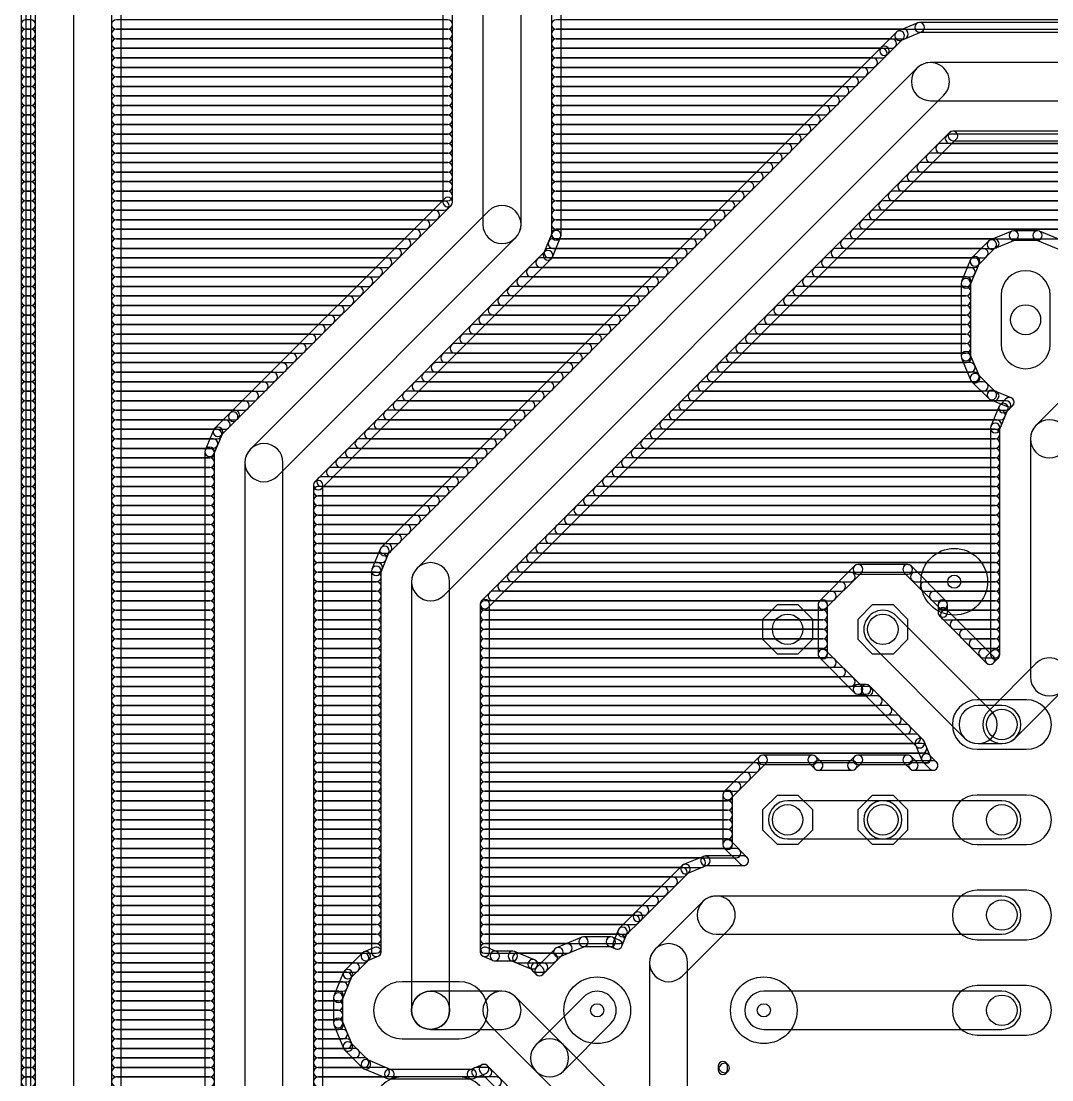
# Model space of a CAD drawing. Extents: x 43.1 to 124.6, y -1.4 to 78.4.
# Drawn here: x 43.05 to 70.55, y 33.07 to 61.3 of the extents above; entities that cross this region are included whole.
import ezdxf

# ---------------------------------------------------------------- set-up
doc = ezdxf.new("R2010")
doc.units = 0
for name, color, linetype in [('16', 175, 'CONTINUOUS'), ('17', 82, 'CONTINUOUS'), ('18', 82, 'CONTINUOUS'), ('20', 30, 'CONTINUOUS'), ('44', 253, 'CONTINUOUS')]:
    doc.layers.add(name, color=color, linetype=linetype)

# ---------------------------------------------------------------- blocks, each defined once
blk = doc.blocks.new('LONGP100')
blk.add_lwpolyline([(-0.5, -0.5), (0.5, -0.5, 1), (0.5, 0.5), (-0.5, 0.5, 1)], format="xyb", close=True)
blk = doc.blocks.new('OCTAGONP')
blk.add_lwpolyline([(-0.5, -0.2071), (-0.5, 0.2071), (-0.2071, 0.5), (0.2071, 0.5), (0.5, 0.2071), (0.5, -0.2071), (0.2071, -0.5), (-0.2071, -0.5)], close=True)
blk = doc.blocks.new('ROUNDV')
blk.add_circle((0, 0), 0.5)

msp = doc.modelspace()

# ---------------------------------------------------------------- linework, layer by layer
at = {"layer": '16'}
for points in [[(43.307, -0.635), (43.307, 78.105, 1), (43.053, 78.105), (43.053, -0.635, 1)], [(43.18, 78.105), (43.18, -0.2274, 1), (43.434, -0.2274), (43.434, 78.105, 1)], [(45.72, 1.143), (45.72, 77.267, 1), (45.466, 77.267), (45.466, 1.143, 1)], [(55.372, 68.58), (55.372, 55.88, 1), (56.388, 55.88), (56.388, 68.58, 1)], [(54.3052, 66.8663), (54.3052, 56.4797, 1), (54.5592, 56.4797), (54.5592, 66.8663, 1)], [(57.4548, 55.592), (57.4548, 66.8663, 1), (57.2008, 66.8663), (57.2008, 55.592, 1)], [(43.18, 61.087), (43.307, 61.087, 1), (43.307, 61.341), (43.18, 61.341, 1)], [(45.593, 61.087), (54.4322, 61.087, 1), (54.4322, 61.341), (45.593, 61.341, 1)], [(57.3278, 61.087), (102.5462, 61.087, 1), (102.5462, 61.341), (57.3278, 61.341, 1)], [(66.9734, 61.2551), (66.4413, 61.0347, 1), (66.5385, 60.8001), (67.0706, 61.0205, 1)], [(102.523, 61.2648), (67.022, 61.2648, 1), (67.022, 61.0108), (102.523, 61.0108, 1)], [(43.18, 60.833), (43.307, 60.833, 1), (43.307, 61.087), (43.18, 61.087, 1)], [(45.593, 60.833), (54.4322, 60.833, 1), (54.4322, 61.087), (45.593, 61.087, 1)], [(57.3278, 60.833), (66.5928, 60.833, 1), (66.5928, 61.087), (57.3278, 61.087, 1)], [(66.4001, 61.0072), (65.9928, 60.5999, 1), (66.1724, 60.4203), (66.5797, 60.8276, 1)], [(43.18, 60.579), (43.307, 60.579, 1), (43.307, 60.833), (43.18, 60.833, 1)], [(45.593, 60.579), (54.4322, 60.579, 1), (54.4322, 60.833), (45.593, 60.833, 1)], [(57.3278, 60.579), (66.2785, 60.579, 1), (66.2785, 60.833), (57.3278, 60.833, 1)], [(43.18, 60.325), (43.307, 60.325, 1), (43.307, 60.579), (43.18, 60.579, 1)], [(45.593, 60.325), (54.4322, 60.325, 1), (54.4322, 60.579), (45.593, 60.579, 1)], [(65.9928, 60.5999), (52.6578, 47.2649, 1), (52.8374, 47.0853), (66.1724, 60.4203, 1)], [(57.3278, 60.325), (66.0245, 60.325, 1), (66.0245, 60.579), (57.3278, 60.579, 1)], [(43.18, 60.071), (43.307, 60.071, 1), (43.307, 60.325), (43.18, 60.325, 1)], [(45.593, 60.071), (54.4322, 60.071, 1), (54.4322, 60.325), (45.593, 60.325, 1)], [(54.3342, 45.9958), (67.6692, 59.3308, 1), (66.9508, 60.0492), (53.6158, 46.7142, 1)], [(57.3278, 60.071), (65.7705, 60.071, 1), (65.7705, 60.325), (57.3278, 60.325, 1)], [(67.31, 59.182), (102.235, 59.182, 1), (102.235, 60.198), (67.31, 60.198, 1)], [(43.18, 59.817), (43.307, 59.817, 1), (43.307, 60.071), (43.18, 60.071, 1)], [(45.593, 59.817), (54.4322, 59.817, 1), (54.4322, 60.071), (45.593, 60.071, 1)], [(57.3278, 59.817), (65.5165, 59.817, 1), (65.5165, 60.071), (57.3278, 60.071, 1)], [(43.18, 59.563), (43.307, 59.563, 1), (43.307, 59.817), (43.18, 59.817, 1)], [(45.593, 59.563), (54.4322, 59.563, 1), (54.4322, 59.817), (45.593, 59.817, 1)], [(57.3278, 59.563), (65.2625, 59.563, 1), (65.2625, 59.817), (57.3278, 59.817, 1)], [(43.18, 59.309), (43.307, 59.309, 1), (43.307, 59.563), (43.18, 59.563, 1)], [(43.18, 59.055), (43.307, 59.055, 1), (43.307, 59.309), (43.18, 59.309, 1)], [(45.593, 59.309), (54.4322, 59.309, 1), (54.4322, 59.563), (45.593, 59.563, 1)], [(45.593, 59.055), (54.4322, 59.055, 1), (54.4322, 59.309), (45.593, 59.309, 1)], [(57.3278, 59.309), (65.0085, 59.309, 1), (65.0085, 59.563), (57.3278, 59.563, 1)], [(57.3278, 59.055), (64.7545, 59.055, 1), (64.7545, 59.309), (57.3278, 59.309, 1)], [(43.18, 58.801), (43.307, 58.801, 1), (43.307, 59.055), (43.18, 59.055, 1)], [(45.593, 58.801), (54.4322, 58.801, 1), (54.4322, 59.055), (45.593, 59.055, 1)], [(57.3278, 58.801), (64.5005, 58.801, 1), (64.5005, 59.055), (57.3278, 59.055, 1)], [(43.18, 58.547), (43.307, 58.547, 1), (43.307, 58.801), (43.18, 58.801, 1)], [(45.593, 58.547), (54.4322, 58.547, 1), (54.4322, 58.801), (45.593, 58.801, 1)], [(57.3278, 58.547), (64.2465, 58.547, 1), (64.2465, 58.801), (57.3278, 58.801, 1)], [(43.18, 58.293), (43.307, 58.293, 1), (43.307, 58.547), (43.18, 58.547, 1)], [(45.593, 58.293), (54.4322, 58.293, 1), (54.4322, 58.547), (45.593, 58.547, 1)], [(57.3278, 58.293), (63.9925, 58.293, 1), (63.9925, 58.547), (57.3278, 58.547, 1)], [(43.18, 58.039), (43.307, 58.039, 1), (43.307, 58.293), (43.18, 58.293, 1)], [(45.593, 58.039), (54.4322, 58.039, 1), (54.4322, 58.293), (45.593, 58.293, 1)], [(55.5126, 45.6655), (67.9995, 58.1524, 1), (67.8199, 58.332), (55.333, 45.8451, 1)], [(57.3278, 58.039), (63.7385, 58.039, 1), (63.7385, 58.293), (57.3278, 58.293, 1)], [(67.8335, 58.039), (101.7115, 58.039, 1), (101.7115, 58.293), (67.8335, 58.293, 1)], [(67.9097, 58.1152), (101.6353, 58.1152, 1), (101.6353, 58.3692), (67.9097, 58.3692, 1)], [(43.18, 57.785), (43.307, 57.785, 1), (43.307, 58.039), (43.18, 58.039, 1)], [(45.593, 57.785), (54.4322, 57.785, 1), (54.4322, 58.039), (45.593, 58.039, 1)], [(57.3278, 57.785), (63.4845, 57.785, 1), (63.4845, 58.039), (57.3278, 58.039, 1)], [(67.5795, 57.785), (101.9655, 57.785, 1), (101.9655, 58.039), (67.5795, 58.039, 1)], [(43.18, 57.531), (43.307, 57.531, 1), (43.307, 57.785), (43.18, 57.785, 1)], [(45.593, 57.531), (54.4322, 57.531, 1), (54.4322, 57.785), (45.593, 57.785, 1)], [(57.3278, 57.531), (63.2305, 57.531, 1), (63.2305, 57.785), (57.3278, 57.785, 1)], [(67.3255, 57.531), (102.2195, 57.531, 1), (102.2195, 57.785), (67.3255, 57.785, 1)], [(43.18, 57.277), (43.307, 57.277, 1), (43.307, 57.531), (43.18, 57.531, 1)], [(45.593, 57.277), (54.4322, 57.277, 1), (54.4322, 57.531), (45.593, 57.531, 1)], [(57.3278, 57.277), (62.9765, 57.277, 1), (62.9765, 57.531), (57.3278, 57.531, 1)], [(67.0715, 57.277), (102.4735, 57.277, 1), (102.4735, 57.531), (67.0715, 57.531, 1)], [(43.18, 57.023), (43.307, 57.023, 1), (43.307, 57.277), (43.18, 57.277, 1)], [(45.593, 57.023), (54.4322, 57.023, 1), (54.4322, 57.277), (45.593, 57.277, 1)], [(57.3278, 57.023), (62.7225, 57.023, 1), (62.7225, 57.277), (57.3278, 57.277, 1)], [(66.8175, 57.023), (102.7275, 57.023, 1), (102.7275, 57.277), (66.8175, 57.277, 1)], [(43.18, 56.769), (43.307, 56.769, 1), (43.307, 57.023), (43.18, 57.023, 1)], [(43.18, 56.515), (43.307, 56.515, 1), (43.307, 56.769), (43.18, 56.769, 1)], [(45.593, 56.769), (54.4322, 56.769, 1), (54.4322, 57.023), (45.593, 57.023, 1)], [(45.593, 56.515), (54.4322, 56.515, 1), (54.4322, 56.769), (45.593, 56.769, 1)], [(57.3278, 56.769), (62.4685, 56.769, 1), (62.4685, 57.023), (57.3278, 57.023, 1)], [(57.3278, 56.515), (62.2145, 56.515, 1), (62.2145, 56.769), (57.3278, 56.769, 1)], [(66.3095, 56.515), (103.2355, 56.515, 1), (103.2355, 56.769), (66.3095, 56.769, 1)], [(66.5635, 56.769), (102.9815, 56.769, 1), (102.9815, 57.023), (66.5635, 57.023, 1)], [(43.18, 56.261), (43.307, 56.261, 1), (43.307, 56.515), (43.18, 56.515, 1)], [(45.593, 56.261), (54.3405, 56.261, 1), (54.3405, 56.515), (45.593, 56.515, 1)], [(54.3424, 56.5695), (48.6201, 50.8472, 1), (48.7997, 50.6676), (54.522, 56.3899, 1)], [(57.3278, 56.261), (61.9605, 56.261, 1), (61.9605, 56.515), (57.3278, 56.515, 1)], [(66.0555, 56.261), (103.4895, 56.261, 1), (103.4895, 56.515), (66.0555, 56.515, 1)], [(43.18, 56.007), (43.307, 56.007, 1), (43.307, 56.261), (43.18, 56.261, 1)], [(45.593, 56.007), (54.0865, 56.007, 1), (54.0865, 56.261), (45.593, 56.261, 1)], [(55.5208, 56.2392), (49.1708, 49.8892, 1), (49.8892, 49.1708), (56.2392, 55.5208, 1)], [(57.3278, 56.007), (61.7065, 56.007, 1), (61.7065, 56.261), (57.3278, 56.261, 1)], [(65.8015, 56.007), (103.7435, 56.007, 1), (103.7435, 56.261), (65.8015, 56.261, 1)], [(43.18, 55.753), (43.307, 55.753, 1), (43.307, 56.007), (43.18, 56.007, 1)], [(45.593, 55.753), (53.8325, 55.753, 1), (53.8325, 56.007), (45.593, 56.007, 1)], [(57.3278, 55.753), (61.4525, 55.753, 1), (61.4525, 56.007), (57.3278, 56.007, 1)], [(65.5475, 55.753), (103.9622, 55.753, 1), (103.9622, 56.007), (65.5475, 56.007, 1)], [(43.18, 55.499), (43.307, 55.499, 1), (43.307, 55.753), (43.18, 55.753, 1)], [(45.593, 55.499), (53.5785, 55.499, 1), (53.5785, 55.753), (45.593, 55.753, 1)], [(57.2247, 55.0113), (57.4451, 55.5434, 1), (57.2105, 55.6406), (56.9901, 55.1085, 1)], [(57.3278, 55.499), (61.1985, 55.499, 1), (61.1985, 55.753), (57.3278, 55.753, 1)], [(65.2935, 55.499), (103.9622, 55.499, 1), (103.9622, 55.753), (65.2935, 55.753, 1)], [(69.4844, 55.7051), (68.8986, 55.4625, 1), (68.9958, 55.2278), (69.5816, 55.4705, 1)], [(70.167, 55.7148), (69.533, 55.7148, 1), (69.533, 55.4608), (70.167, 55.4608, 1)], [(70.8014, 55.4625), (70.2156, 55.7051, 1), (70.1184, 55.4705), (70.7042, 55.2278, 1)], [(43.18, 55.245), (43.307, 55.245, 1), (43.307, 55.499), (43.18, 55.499, 1)], [(45.593, 55.245), (53.3245, 55.245, 1), (53.3245, 55.499), (45.593, 55.499, 1)], [(57.2367, 55.245), (60.9445, 55.245, 1), (60.9445, 55.499), (57.2367, 55.499, 1)], [(65.0395, 55.245), (69.012, 55.245, 1), (69.012, 55.499), (65.0395, 55.499, 1)], [(68.8574, 55.435), (68.409, 54.9866, 1), (68.5886, 54.807), (69.037, 55.2554, 1)], [(43.18, 54.991), (43.307, 54.991, 1), (43.307, 55.245), (43.18, 55.245, 1)], [(45.593, 54.991), (53.0705, 54.991, 1), (53.0705, 55.245), (45.593, 55.245, 1)], [(51.0676, 48.8405), (57.1972, 54.9701, 1), (57.0176, 55.1497), (50.888, 49.0201, 1)], [(57.1315, 54.991), (60.6905, 54.991, 1), (60.6905, 55.245), (57.1315, 55.245, 1)], [(64.7855, 54.991), (68.72, 54.991, 1), (68.72, 55.245), (64.7855, 55.245, 1)], [(43.18, 54.737), (43.307, 54.737, 1), (43.307, 54.991), (43.18, 54.991, 1)], [(45.593, 54.737), (52.8165, 54.737, 1), (52.8165, 54.991), (45.593, 54.991, 1)], [(56.9115, 54.737), (60.4365, 54.737, 1), (60.4365, 54.991), (56.9115, 54.991, 1)], [(64.5315, 54.737), (68.4853, 54.737, 1), (68.4853, 54.991), (64.5315, 54.991, 1)], [(68.3815, 54.9454), (68.1389, 54.3596, 1), (68.3735, 54.2624), (68.6162, 54.8482, 1)], [(43.18, 54.483), (43.307, 54.483, 1), (43.307, 54.737), (43.18, 54.737, 1)], [(45.593, 54.483), (52.5625, 54.483, 1), (52.5625, 54.737), (45.593, 54.737, 1)], [(56.6575, 54.483), (60.1825, 54.483, 1), (60.1825, 54.737), (56.6575, 54.737, 1)], [(64.2775, 54.483), (68.38, 54.483, 1), (68.38, 54.737), (64.2775, 54.737, 1)], [(43.18, 54.229), (43.307, 54.229, 1), (43.307, 54.483), (43.18, 54.483, 1)], [(43.18, 53.975), (43.307, 53.975, 1), (43.307, 54.229), (43.18, 54.229, 1)], [(45.593, 54.229), (52.3085, 54.229, 1), (52.3085, 54.483), (45.593, 54.483, 1)], [(45.593, 53.975), (52.0545, 53.975, 1), (52.0545, 54.229), (45.593, 54.229, 1)], [(56.1495, 53.975), (59.6745, 53.975, 1), (59.6745, 54.229), (56.1495, 54.229, 1)], [(56.4035, 54.229), (59.9285, 54.229, 1), (59.9285, 54.483), (56.4035, 54.483, 1)], [(63.7695, 53.975), (68.2562, 53.975, 1), (68.2562, 54.229), (63.7695, 54.229, 1)], [(64.0235, 54.229), (68.2748, 54.229, 1), (68.2748, 54.483), (64.0235, 54.483, 1)], [(68.1292, 54.311), (68.1292, 52.369, 1), (68.3832, 52.369), (68.3832, 54.311, 1)], [(43.18, 53.721), (43.307, 53.721, 1), (43.307, 53.975), (43.18, 53.975, 1)], [(45.593, 53.721), (51.8005, 53.721, 1), (51.8005, 53.975), (45.593, 53.975, 1)], [(55.8955, 53.721), (59.4205, 53.721, 1), (59.4205, 53.975), (55.8955, 53.975, 1)], [(63.5155, 53.721), (68.2562, 53.721, 1), (68.2562, 53.975), (63.5155, 53.975, 1)], [(43.18, 53.467), (43.307, 53.467, 1), (43.307, 53.721), (43.18, 53.721, 1)], [(45.593, 53.467), (51.5465, 53.467, 1), (51.5465, 53.721), (45.593, 53.721, 1)], [(55.6415, 53.467), (59.1665, 53.467, 1), (59.1665, 53.721), (55.6415, 53.721, 1)], [(63.2615, 53.467), (68.2562, 53.467, 1), (68.2562, 53.721), (63.2615, 53.721, 1)], [(43.18, 53.213), (43.307, 53.213, 1), (43.307, 53.467), (43.18, 53.467, 1)], [(45.593, 53.213), (51.2925, 53.213, 1), (51.2925, 53.467), (45.593, 53.467, 1)], [(55.3875, 53.213), (58.9125, 53.213, 1), (58.9125, 53.467), (55.3875, 53.467, 1)], [(63.0075, 53.213), (68.2562, 53.213, 1), (68.2562, 53.467), (63.0075, 53.467, 1)], [(43.18, 52.959), (43.307, 52.959, 1), (43.307, 53.213), (43.18, 53.213, 1)], [(45.593, 52.959), (51.0385, 52.959, 1), (51.0385, 53.213), (45.593, 53.213, 1)], [(55.1335, 52.959), (58.6585, 52.959, 1), (58.6585, 53.213), (55.1335, 53.213, 1)], [(62.7535, 52.959), (68.2562, 52.959, 1), (68.2562, 53.213), (62.7535, 53.213, 1)], [(43.18, 52.705), (43.307, 52.705, 1), (43.307, 52.959), (43.18, 52.959, 1)], [(45.593, 52.705), (50.7845, 52.705, 1), (50.7845, 52.959), (45.593, 52.959, 1)], [(54.8795, 52.705), (58.4045, 52.705, 1), (58.4045, 52.959), (54.8795, 52.959, 1)], [(62.4995, 52.705), (68.2562, 52.705, 1), (68.2562, 52.959), (62.4995, 52.959, 1)], [(43.18, 52.451), (43.307, 52.451, 1), (43.307, 52.705), (43.18, 52.705, 1)], [(45.593, 52.451), (50.5305, 52.451, 1), (50.5305, 52.705), (45.593, 52.705, 1)], [(54.6255, 52.451), (58.1505, 52.451, 1), (58.1505, 52.705), (54.6255, 52.705, 1)], [(62.2455, 52.451), (68.2562, 52.451, 1), (68.2562, 52.705), (62.2455, 52.705, 1)], [(43.18, 52.197), (43.307, 52.197, 1), (43.307, 52.451), (43.18, 52.451, 1)], [(45.593, 52.197), (50.2765, 52.197, 1), (50.2765, 52.451), (45.593, 52.451, 1)], [(54.3715, 52.197), (57.8965, 52.197, 1), (57.8965, 52.451), (54.3715, 52.451, 1)], [(61.9915, 52.197), (68.2748, 52.197, 1), (68.2748, 52.451), (61.9915, 52.451, 1)], [(68.1389, 52.3204), (68.3815, 51.7346, 1), (68.6162, 51.8318), (68.3735, 52.4176, 1)], [(43.18, 51.943), (43.307, 51.943, 1), (43.307, 52.197), (43.18, 52.197, 1)], [(45.593, 51.943), (50.0225, 51.943, 1), (50.0225, 52.197), (45.593, 52.197, 1)], [(54.1175, 51.943), (57.6425, 51.943, 1), (57.6425, 52.197), (54.1175, 52.197, 1)], [(61.7375, 51.943), (68.38, 51.943, 1), (68.38, 52.197), (61.7375, 52.197, 1)], [(43.18, 51.689), (43.307, 51.689, 1), (43.307, 51.943), (43.18, 51.943, 1)], [(43.18, 51.435), (43.307, 51.435, 1), (43.307, 51.689), (43.18, 51.689, 1)], [(45.593, 51.689), (49.7685, 51.689, 1), (49.7685, 51.943), (45.593, 51.943, 1)], [(45.593, 51.435), (49.5145, 51.435, 1), (49.5145, 51.689), (45.593, 51.689, 1)], [(53.6095, 51.435), (57.1345, 51.435, 1), (57.1345, 51.689), (53.6095, 51.689, 1)], [(53.8635, 51.689), (57.3885, 51.689, 1), (57.3885, 51.943), (53.8635, 51.943, 1)], [(61.2295, 51.435), (68.72, 51.435, 1), (68.72, 51.689), (61.2295, 51.689, 1)], [(61.4835, 51.689), (68.4852, 51.689, 1), (68.4852, 51.943), (61.4835, 51.943, 1)], [(68.409, 51.6934), (68.8574, 51.245, 1), (69.037, 51.4246), (68.5886, 51.873, 1)], [(43.18, 51.181), (43.307, 51.181, 1), (43.307, 51.435), (43.18, 51.435, 1)], [(45.593, 51.181), (49.2605, 51.181, 1), (49.2605, 51.435), (45.593, 51.435, 1)], [(53.3555, 51.181), (56.8805, 51.181, 1), (56.8805, 51.435), (53.3555, 51.435, 1)], [(60.9755, 51.181), (69.012, 51.181, 1), (69.012, 51.435), (60.9755, 51.435, 1)], [(68.8986, 51.2175), (69.3654, 51.0242, 1), (69.4626, 51.2588), (68.9958, 51.4522, 1)], [(43.18, 50.927), (43.307, 50.927, 1), (43.307, 51.181), (43.18, 51.181, 1)], [(45.593, 50.927), (49.0065, 50.927, 1), (49.0065, 51.181), (45.593, 51.181, 1)], [(53.1015, 50.927), (56.6265, 50.927, 1), (56.6265, 51.181), (53.1015, 51.181, 1)], [(60.7215, 50.927), (69.3265, 50.927, 1), (69.3265, 51.181), (60.7215, 51.181, 1)], [(69.1403, 51.0337), (68.9199, 50.5016, 1), (69.1545, 50.4044), (69.3749, 50.9365, 1)], [(69.3242, 51.2313), (69.1678, 51.0749, 1), (69.3474, 50.8953), (69.5038, 51.0517, 1)], [(70.7608, 51.1592), (70.1258, 50.5242, 1), (70.8442, 49.8058), (71.4792, 50.4408, 1)], [(43.18, 50.673), (43.307, 50.673, 1), (43.307, 50.927), (43.18, 50.927, 1)], [(45.593, 50.673), (48.7525, 50.673, 1), (48.7525, 50.927), (45.593, 50.927, 1)], [(48.6201, 50.8472), (48.2128, 50.4399, 1), (48.3924, 50.2603), (48.7997, 50.6676, 1)], [(52.8475, 50.673), (56.3725, 50.673, 1), (56.3725, 50.927), (52.8475, 50.927, 1)], [(60.4675, 50.673), (69.1809, 50.673, 1), (69.1809, 50.927), (60.4675, 50.927, 1)], [(43.18, 50.419), (43.307, 50.419, 1), (43.307, 50.673), (43.18, 50.673, 1)], [(45.593, 50.419), (48.4985, 50.419, 1), (48.4985, 50.673), (45.593, 50.673, 1)], [(52.5935, 50.419), (56.1185, 50.419, 1), (56.1185, 50.673), (52.5935, 50.673, 1)], [(60.2135, 50.419), (69.0757, 50.419, 1), (69.0757, 50.673), (60.2135, 50.673, 1)], [(68.9102, 50.453), (68.9102, 44.4147, 1), (69.1642, 44.4147), (69.1642, 50.453, 1)], [(69.977, 50.165), (69.977, 43.815, 1), (70.993, 43.815), (70.993, 50.165, 1)], [(43.18, 50.165), (43.307, 50.165, 1), (43.307, 50.419), (43.18, 50.419, 1)], [(45.593, 50.165), (48.2785, 50.165, 1), (48.2785, 50.419), (45.593, 50.419, 1)], [(48.1853, 50.3987), (47.9649, 49.8666, 1), (48.1995, 49.7694), (48.4199, 50.3015, 1)], [(52.3395, 50.165), (55.8645, 50.165, 1), (55.8645, 50.419), (52.3395, 50.419, 1)], [(59.9595, 50.165), (69.0372, 50.165, 1), (69.0372, 50.419), (59.9595, 50.419, 1)], [(43.18, 49.911), (43.307, 49.911, 1), (43.307, 50.165), (43.18, 50.165, 1)], [(45.593, 49.911), (48.1733, 49.911, 1), (48.1733, 50.165), (45.593, 50.165, 1)], [(49.022, 49.53), (49.022, 31.75, 1), (50.038, 31.75), (50.038, 49.53, 1)], [(52.0855, 49.911), (55.6105, 49.911, 1), (55.6105, 50.165), (52.0855, 50.165, 1)], [(59.7055, 49.911), (69.0372, 49.911, 1), (69.0372, 50.165), (59.7055, 50.165, 1)], [(43.18, 49.657), (43.307, 49.657, 1), (43.307, 49.911), (43.18, 49.911, 1)], [(45.593, 49.657), (48.0822, 49.657, 1), (48.0822, 49.911), (45.593, 49.911, 1)], [(47.9552, 49.818), (47.9552, 31.462, 1), (48.2092, 31.462), (48.2092, 49.818, 1)], [(51.8315, 49.657), (55.3565, 49.657, 1), (55.3565, 49.911), (51.8315, 49.911, 1)], [(59.4515, 49.657), (69.0372, 49.657, 1), (69.0372, 49.911), (59.4515, 49.911, 1)], [(43.18, 49.403), (43.307, 49.403, 1), (43.307, 49.657), (43.18, 49.657, 1)], [(45.593, 49.403), (48.0822, 49.403, 1), (48.0822, 49.657), (45.593, 49.657, 1)], [(51.5775, 49.403), (55.1025, 49.403, 1), (55.1025, 49.657), (51.5775, 49.657, 1)], [(59.1975, 49.403), (69.0372, 49.403, 1), (69.0372, 49.657), (59.1975, 49.657, 1)], [(43.18, 49.149), (43.307, 49.149, 1), (43.307, 49.403), (43.18, 49.403, 1)], [(43.18, 48.895), (43.307, 48.895, 1), (43.307, 49.149), (43.18, 49.149, 1)], [(45.593, 49.149), (48.0822, 49.149, 1), (48.0822, 49.403), (45.593, 49.403, 1)], [(45.593, 48.895), (48.0822, 48.895, 1), (48.0822, 49.149), (45.593, 49.149, 1)], [(51.0695, 48.895), (54.5945, 48.895, 1), (54.5945, 49.149), (51.0695, 49.149, 1)], [(51.3235, 49.149), (54.8485, 49.149, 1), (54.8485, 49.403), (51.3235, 49.403, 1)], [(58.6895, 48.895), (69.0372, 48.895, 1), (69.0372, 49.149), (58.6895, 49.149, 1)], [(58.9435, 49.149), (69.0372, 49.149, 1), (69.0372, 49.403), (58.9435, 49.403, 1)], [(43.18, 48.641), (43.307, 48.641, 1), (43.307, 48.895), (43.18, 48.895, 1)], [(45.593, 48.641), (48.0822, 48.641, 1), (48.0822, 48.895), (45.593, 48.895, 1)], [(51.1048, 32.3497), (51.1048, 48.9303, 1), (50.8508, 48.9303), (50.8508, 32.3497, 1)], [(50.9778, 48.641), (54.3405, 48.641, 1), (54.3405, 48.895), (50.9778, 48.895, 1)], [(58.4355, 48.641), (69.0372, 48.641, 1), (69.0372, 48.895), (58.4355, 48.895, 1)], [(43.18, 48.387), (43.307, 48.387, 1), (43.307, 48.641), (43.18, 48.641, 1)], [(45.593, 48.387), (48.0822, 48.387, 1), (48.0822, 48.641), (45.593, 48.641, 1)], [(50.9778, 48.387), (54.0865, 48.387, 1), (54.0865, 48.641), (50.9778, 48.641, 1)], [(58.1815, 48.387), (69.0372, 48.387, 1), (69.0372, 48.641), (58.1815, 48.641, 1)], [(43.18, 48.133), (43.307, 48.133, 1), (43.307, 48.387), (43.18, 48.387, 1)], [(45.593, 48.133), (48.0822, 48.133, 1), (48.0822, 48.387), (45.593, 48.387, 1)], [(50.9778, 48.133), (53.8325, 48.133, 1), (53.8325, 48.387), (50.9778, 48.387, 1)], [(57.9275, 48.133), (69.0372, 48.133, 1), (69.0372, 48.387), (57.9275, 48.387, 1)], [(43.18, 47.879), (43.307, 47.879, 1), (43.307, 48.133), (43.18, 48.133, 1)], [(45.593, 47.879), (48.0822, 47.879, 1), (48.0822, 48.133), (45.593, 48.133, 1)], [(50.9778, 47.879), (53.5785, 47.879, 1), (53.5785, 48.133), (50.9778, 48.133, 1)], [(57.6735, 47.879), (69.0372, 47.879, 1), (69.0372, 48.133), (57.6735, 48.133, 1)], [(43.18, 47.625), (43.307, 47.625, 1), (43.307, 47.879), (43.18, 47.879, 1)], [(45.593, 47.625), (48.0822, 47.625, 1), (48.0822, 47.879), (45.593, 47.879, 1)], [(50.9778, 47.625), (53.3245, 47.625, 1), (53.3245, 47.879), (50.9778, 47.879, 1)], [(57.4195, 47.625), (69.0372, 47.625, 1), (69.0372, 47.879), (57.4195, 47.879, 1)], [(43.18, 47.371), (43.307, 47.371, 1), (43.307, 47.625), (43.18, 47.625, 1)], [(45.593, 47.371), (48.0822, 47.371, 1), (48.0822, 47.625), (45.593, 47.625, 1)], [(50.9778, 47.371), (53.0705, 47.371, 1), (53.0705, 47.625), (50.9778, 47.625, 1)], [(57.1655, 47.371), (69.0372, 47.371, 1), (69.0372, 47.625), (57.1655, 47.625, 1)], [(43.18, 47.117), (43.307, 47.117, 1), (43.307, 47.371), (43.18, 47.371, 1)], [(45.593, 47.117), (48.0822, 47.117, 1), (48.0822, 47.371), (45.593, 47.371, 1)], [(50.9778, 47.117), (52.8165, 47.117, 1), (52.8165, 47.371), (50.9778, 47.371, 1)], [(52.6303, 47.2237), (52.4099, 46.6916, 1), (52.6445, 46.5944), (52.8649, 47.1265, 1)], [(56.9115, 47.117), (69.0372, 47.117, 1), (69.0372, 47.371), (56.9115, 47.371, 1)], [(43.18, 46.863), (43.307, 46.863, 1), (43.307, 47.117), (43.18, 47.117, 1)], [(45.593, 46.863), (48.0822, 46.863, 1), (48.0822, 47.117), (45.593, 47.117, 1)], [(50.9778, 46.863), (52.6709, 46.863, 1), (52.6709, 47.117), (50.9778, 47.117, 1)], [(56.6575, 46.863), (69.0372, 46.863, 1), (69.0372, 47.117), (56.6575, 47.117, 1)], [(43.18, 46.609), (43.307, 46.609, 1), (43.307, 46.863), (43.18, 46.863, 1)], [(43.18, 46.355), (43.307, 46.355, 1), (43.307, 46.609), (43.18, 46.609, 1)], [(45.593, 46.609), (48.0822, 46.609, 1), (48.0822, 46.863), (45.593, 46.863, 1)], [(45.593, 46.355), (48.0822, 46.355, 1), (48.0822, 46.609), (45.593, 46.609, 1)], [(50.9778, 46.609), (52.5657, 46.609, 1), (52.5657, 46.863), (50.9778, 46.863, 1)], [(50.9778, 46.355), (52.5272, 46.355, 1), (52.5272, 46.609), (50.9778, 46.609, 1)], [(52.4002, 46.643), (52.4002, 36.4829, 1), (52.6542, 36.4829), (52.6542, 46.643, 1)], [(54.483, 34.925), (54.483, 46.355, 1), (53.467, 46.355), (53.467, 34.925, 1)], [(56.1495, 46.355), (65.174, 46.355, 1), (65.174, 46.609), (56.1495, 46.609, 1)], [(56.4035, 46.609), (69.0372, 46.609, 1), (69.0372, 46.863), (56.4035, 46.863, 1)], [(65.2874, 46.775), (64.35, 45.8376, 1), (64.5296, 45.658), (65.467, 46.5954, 1)], [(66.7028, 46.8122), (65.3772, 46.8122, 1), (65.3772, 46.5582), (66.7028, 46.5582, 1)], [(67.73, 45.8376), (66.7926, 46.775, 1), (66.613, 46.5954), (67.5504, 45.658, 1)], [(66.906, 46.355), (69.0372, 46.355, 1), (69.0372, 46.609), (66.906, 46.609, 1)], [(43.18, 46.101), (43.307, 46.101, 1), (43.307, 46.355), (43.18, 46.355, 1)], [(45.593, 46.101), (48.0822, 46.101, 1), (48.0822, 46.355), (45.593, 46.355, 1)], [(50.9778, 46.101), (52.5272, 46.101, 1), (52.5272, 46.355), (50.9778, 46.355, 1)], [(55.8955, 46.101), (64.92, 46.101, 1), (64.92, 46.355), (55.8955, 46.355, 1)], [(67.16, 46.101), (69.0372, 46.101, 1), (69.0372, 46.355), (67.16, 46.355, 1)], [(43.18, 45.847), (43.307, 45.847, 1), (43.307, 46.101), (43.18, 46.101, 1)], [(45.593, 45.847), (48.0822, 45.847, 1), (48.0822, 46.101), (45.593, 46.101, 1)], [(50.9778, 45.847), (52.5272, 45.847, 1), (52.5272, 46.101), (50.9778, 46.101, 1)], [(55.6415, 45.847), (64.666, 45.847, 1), (64.666, 46.101), (55.6415, 46.101, 1)], [(67.414, 45.847), (69.0372, 45.847, 1), (69.0372, 46.101), (67.414, 46.101, 1)], [(43.18, 45.593), (43.307, 45.593, 1), (43.307, 45.847), (43.18, 45.847, 1)], [(45.593, 45.593), (48.0822, 45.593, 1), (48.0822, 45.847), (45.593, 45.847, 1)], [(50.9778, 45.593), (52.5272, 45.593, 1), (52.5272, 45.847), (50.9778, 45.847, 1)], [(55.5498, 36.4829), (55.5498, 45.7553, 1), (55.2958, 45.7553), (55.2958, 36.4829, 1)], [(55.4228, 45.593), (64.4398, 45.593, 1), (64.4398, 45.847), (55.4228, 45.847, 1)], [(64.3128, 45.7478), (64.3128, 44.4222, 1), (64.5668, 44.4222), (64.5668, 45.7478, 1)], [(67.7672, 45.5323), (67.7672, 45.7478, 1), (67.5132, 45.7478), (67.5132, 45.5323, 1)], [(67.6402, 45.593), (69.0372, 45.593, 1), (69.0372, 45.847), (67.6402, 45.847, 1)], [(43.18, 45.339), (43.307, 45.339, 1), (43.307, 45.593), (43.18, 45.593, 1)], [(45.593, 45.339), (48.0822, 45.339, 1), (48.0822, 45.593), (45.593, 45.593, 1)], [(50.9778, 45.339), (52.5272, 45.339, 1), (52.5272, 45.593), (50.9778, 45.593, 1)], [(55.4228, 45.339), (64.4398, 45.339, 1), (64.4398, 45.593), (55.4228, 45.593, 1)], [(65.6808, 44.7258), (68.2208, 42.1858, 1), (68.9392, 42.9042), (66.3992, 45.4442, 1)], [(68.9873, 44.3648), (67.73, 45.6221, 1), (67.5504, 45.4425), (68.8077, 44.1852, 1)], [(67.7065, 45.339), (69.0372, 45.339, 1), (69.0372, 45.593), (67.7065, 45.593, 1)], [(43.18, 45.085), (43.307, 45.085, 1), (43.307, 45.339), (43.18, 45.339, 1)], [(45.593, 45.085), (48.0822, 45.085, 1), (48.0822, 45.339), (45.593, 45.339, 1)], [(50.9778, 45.085), (52.5272, 45.085, 1), (52.5272, 45.339), (50.9778, 45.339, 1)], [(55.4228, 45.085), (64.4398, 45.085, 1), (64.4398, 45.339), (55.4228, 45.339, 1)], [(67.9605, 45.085), (69.0372, 45.085, 1), (69.0372, 45.339), (67.9605, 45.339, 1)], [(43.18, 44.831), (43.307, 44.831, 1), (43.307, 45.085), (43.18, 45.085, 1)], [(45.593, 44.831), (48.0822, 44.831, 1), (48.0822, 45.085), (45.593, 45.085, 1)], [(50.9778, 44.831), (52.5272, 44.831, 1), (52.5272, 45.085), (50.9778, 45.085, 1)], [(55.4228, 44.831), (64.4398, 44.831, 1), (64.4398, 45.085), (55.4228, 45.085, 1)], [(68.2145, 44.831), (69.0372, 44.831, 1), (69.0372, 45.085), (68.2145, 45.085, 1)], [(43.18, 44.577), (43.307, 44.577, 1), (43.307, 44.831), (43.18, 44.831, 1)], [(45.593, 44.577), (48.0822, 44.577, 1), (48.0822, 44.831), (45.593, 44.831, 1)], [(50.9778, 44.577), (52.5272, 44.577, 1), (52.5272, 44.831), (50.9778, 44.831, 1)], [(55.4228, 44.577), (64.4398, 44.577, 1), (64.4398, 44.831), (55.4228, 44.831, 1)], [(68.4685, 44.577), (69.0372, 44.577, 1), (69.0372, 44.831), (68.4685, 44.831, 1)], [(43.18, 44.323), (43.307, 44.323, 1), (43.307, 44.577), (43.18, 44.577, 1)], [(45.593, 44.323), (48.0822, 44.323, 1), (48.0822, 44.577), (45.593, 44.577, 1)], [(50.9778, 44.323), (52.5272, 44.323, 1), (52.5272, 44.577), (50.9778, 44.577, 1)], [(55.4228, 44.323), (64.4398, 44.323, 1), (64.4398, 44.577), (55.4228, 44.577, 1)], [(64.35, 44.3324), (65.2874, 43.395, 1), (65.467, 43.5746), (64.5296, 44.512, 1)], [(68.7225, 44.323), (69.0372, 44.323, 1), (69.0372, 44.577), (68.7225, 44.577, 1)], [(68.9474, 44.5045), (68.8077, 44.3648, 1), (68.9873, 44.1852), (69.127, 44.3249, 1)], [(43.18, 44.069), (43.307, 44.069, 1), (43.307, 44.323), (43.18, 44.323, 1)], [(43.18, 43.815), (43.307, 43.815, 1), (43.307, 44.069), (43.18, 44.069, 1)], [(45.593, 44.069), (48.0822, 44.069, 1), (48.0822, 44.323), (45.593, 44.323, 1)], [(45.593, 43.815), (48.0822, 43.815, 1), (48.0822, 44.069), (45.593, 44.069, 1)], [(50.9778, 44.069), (52.5272, 44.069, 1), (52.5272, 44.323), (50.9778, 44.323, 1)], [(50.9778, 43.815), (52.5272, 43.815, 1), (52.5272, 44.069), (50.9778, 44.069, 1)], [(55.4228, 44.069), (64.666, 44.069, 1), (64.666, 44.323), (55.4228, 44.323, 1)], [(55.4228, 43.815), (64.92, 43.815, 1), (64.92, 44.069), (55.4228, 44.069, 1)], [(70.1258, 44.1742), (68.8558, 42.9042, 1), (69.5742, 42.1858), (70.8442, 43.4558, 1)], [(43.18, 43.561), (43.307, 43.561, 1), (43.307, 43.815), (43.18, 43.815, 1)], [(45.593, 43.561), (48.0822, 43.561, 1), (48.0822, 43.815), (45.593, 43.815, 1)], [(50.9778, 43.561), (52.5272, 43.561, 1), (52.5272, 43.815), (50.9778, 43.815, 1)], [(55.4228, 43.561), (65.174, 43.561, 1), (65.174, 43.815), (55.4228, 43.815, 1)], [(43.18, 43.307), (43.307, 43.307, 1), (43.307, 43.561), (43.18, 43.561, 1)], [(45.593, 43.307), (48.0822, 43.307, 1), (48.0822, 43.561), (45.593, 43.561, 1)], [(50.9778, 43.307), (52.5272, 43.307, 1), (52.5272, 43.561), (50.9778, 43.561, 1)], [(55.4228, 43.307), (65.6435, 43.307, 1), (65.6435, 43.561), (55.4228, 43.561, 1)], [(65.3772, 43.3578), (65.5927, 43.3578, 1), (65.5927, 43.6118), (65.3772, 43.6118, 1)], [(65.5029, 43.395), (66.9379, 41.96, 1), (67.1175, 42.1396), (65.6825, 43.5746, 1)], [(43.18, 43.053), (43.307, 43.053, 1), (43.307, 43.307), (43.18, 43.307, 1)], [(45.593, 43.053), (48.0822, 43.053, 1), (48.0822, 43.307), (45.593, 43.307, 1)], [(50.9778, 43.053), (52.5272, 43.053, 1), (52.5272, 43.307), (50.9778, 43.307, 1)], [(55.4228, 43.053), (65.8975, 43.053, 1), (65.8975, 43.307), (55.4228, 43.307, 1)], [(43.18, 42.799), (43.307, 42.799, 1), (43.307, 43.053), (43.18, 43.053, 1)], [(45.593, 42.799), (48.0822, 42.799, 1), (48.0822, 43.053), (45.593, 43.053, 1)], [(50.9778, 42.799), (52.5272, 42.799, 1), (52.5272, 43.053), (50.9778, 43.053, 1)], [(55.4228, 42.799), (66.1515, 42.799, 1), (66.1515, 43.053), (55.4228, 43.053, 1)], [(68.58, 42.037), (69.215, 42.037, 1), (69.215, 43.053), (68.58, 43.053, 1)], [(43.18, 42.545), (43.307, 42.545, 1), (43.307, 42.799), (43.18, 42.799, 1)], [(45.593, 42.545), (48.0822, 42.545, 1), (48.0822, 42.799), (45.593, 42.799, 1)], [(50.9778, 42.545), (52.5272, 42.545, 1), (52.5272, 42.799), (50.9778, 42.799, 1)], [(55.4228, 42.545), (66.4055, 42.545, 1), (66.4055, 42.799), (55.4228, 42.799, 1)], [(43.18, 42.291), (43.307, 42.291, 1), (43.307, 42.545), (43.18, 42.545, 1)], [(45.593, 42.291), (48.0822, 42.291, 1), (48.0822, 42.545), (45.593, 42.545, 1)], [(50.9778, 42.291), (52.5272, 42.291, 1), (52.5272, 42.545), (50.9778, 42.545, 1)], [(55.4228, 42.291), (66.6595, 42.291, 1), (66.6595, 42.545), (55.4228, 42.545, 1)], [(43.18, 42.037), (43.307, 42.037, 1), (43.307, 42.291), (43.18, 42.291, 1)], [(45.593, 42.037), (48.0822, 42.037, 1), (48.0822, 42.291), (45.593, 42.291, 1)], [(50.9778, 42.037), (52.5272, 42.037, 1), (52.5272, 42.291), (50.9778, 42.291, 1)], [(55.4228, 42.037), (66.9135, 42.037, 1), (66.9135, 42.291), (55.4228, 42.291, 1)], [(66.9103, 42.0012), (67.0807, 41.59, 1), (67.3153, 41.6872), (67.145, 42.0984, 1)], [(43.18, 41.783), (43.307, 41.783, 1), (43.307, 42.037), (43.18, 42.037, 1)], [(45.593, 41.783), (48.0822, 41.783, 1), (48.0822, 42.037), (45.593, 42.037, 1)], [(50.9778, 41.783), (52.5272, 41.783, 1), (52.5272, 42.037), (50.9778, 42.037, 1)], [(55.4228, 41.783), (67.0856, 41.783, 1), (67.0856, 42.037), (55.4228, 42.037, 1)], [(43.18, 41.529), (43.307, 41.529, 1), (43.307, 41.783), (43.18, 41.783, 1)], [(43.18, 41.275), (43.307, 41.275, 1), (43.307, 41.529), (43.18, 41.529, 1)], [(45.593, 41.529), (48.0822, 41.529, 1), (48.0822, 41.783), (45.593, 41.783, 1)], [(45.593, 41.275), (48.0822, 41.275, 1), (48.0822, 41.529), (45.593, 41.529, 1)], [(50.9778, 41.529), (52.5272, 41.529, 1), (52.5272, 41.783), (50.9778, 41.783, 1)], [(50.9778, 41.275), (52.5272, 41.275, 1), (52.5272, 41.529), (50.9778, 41.529, 1)], [(55.4228, 41.529), (67.1908, 41.529, 1), (67.1908, 41.783), (55.4228, 41.783, 1)], [(55.4228, 41.275), (62.634, 41.275, 1), (62.634, 41.529), (55.4228, 41.529, 1)], [(62.7474, 41.695), (61.81, 40.7576, 1), (61.9896, 40.578), (62.927, 41.5154, 1)], [(64.1628, 41.7322), (62.8372, 41.7322, 1), (62.8372, 41.4782), (64.1628, 41.4782, 1)], [(64.405, 41.5426), (64.2526, 41.695, 1), (64.073, 41.5154), (64.2254, 41.363, 1)], [(65.2248, 41.5798), (64.3152, 41.5798, 1), (64.3152, 41.3258), (65.2248, 41.3258, 1)], [(65.2874, 41.695), (65.135, 41.5426, 1), (65.3146, 41.363), (65.467, 41.5154, 1)], [(66.7028, 41.7322), (65.3772, 41.7322, 1), (65.3772, 41.4782), (66.7028, 41.4782, 1)], [(66.945, 41.5426), (66.7926, 41.695, 1), (66.613, 41.5154), (66.7654, 41.363, 1)], [(67.3838, 41.5798), (66.8552, 41.5798, 1), (66.8552, 41.3258), (67.3838, 41.3258, 1)], [(67.1082, 41.5488), (67.294, 41.363, 1), (67.4736, 41.5426), (67.2878, 41.7284, 1)], [(43.18, 41.021), (43.307, 41.021, 1), (43.307, 41.275), (43.18, 41.275, 1)], [(45.593, 41.021), (48.0822, 41.021, 1), (48.0822, 41.275), (45.593, 41.275, 1)], [(50.9778, 41.021), (52.5272, 41.021, 1), (52.5272, 41.275), (50.9778, 41.275, 1)], [(55.4228, 41.021), (62.38, 41.021, 1), (62.38, 41.275), (55.4228, 41.275, 1)], [(43.18, 40.767), (43.307, 40.767, 1), (43.307, 41.021), (43.18, 41.021, 1)], [(45.593, 40.767), (48.0822, 40.767, 1), (48.0822, 41.021), (45.593, 41.021, 1)], [(50.9778, 40.767), (52.5272, 40.767, 1), (52.5272, 41.021), (50.9778, 41.021, 1)], [(55.4228, 40.767), (62.126, 40.767, 1), (62.126, 41.021), (55.4228, 41.021, 1)], [(43.18, 40.513), (43.307, 40.513, 1), (43.307, 40.767), (43.18, 40.767, 1)], [(45.593, 40.513), (48.0822, 40.513, 1), (48.0822, 40.767), (45.593, 40.767, 1)], [(50.9778, 40.513), (52.5272, 40.513, 1), (52.5272, 40.767), (50.9778, 40.767, 1)], [(55.4228, 40.513), (61.8998, 40.513, 1), (61.8998, 40.767), (55.4228, 40.767, 1)], [(61.7728, 40.6678), (61.7728, 39.3422, 1), (62.0268, 39.3422), (62.0268, 40.6678, 1)], [(43.18, 40.259), (43.307, 40.259, 1), (43.307, 40.513), (43.18, 40.513, 1)], [(45.593, 40.259), (48.0822, 40.259, 1), (48.0822, 40.513), (45.593, 40.513, 1)], [(50.9778, 40.259), (52.5272, 40.259, 1), (52.5272, 40.513), (50.9778, 40.513, 1)], [(55.4228, 40.259), (61.8998, 40.259, 1), (61.8998, 40.513), (55.4228, 40.513, 1)], [(66.04, 40.513), (63.5, 40.513, 1), (63.5, 39.497), (66.04, 39.497, 1)], [(69.215, 40.513), (66.04, 40.513, 1), (66.04, 39.497), (69.215, 39.497, 1)], [(43.18, 40.005), (43.307, 40.005, 1), (43.307, 40.259), (43.18, 40.259, 1)], [(45.593, 40.005), (48.0822, 40.005, 1), (48.0822, 40.259), (45.593, 40.259, 1)], [(50.9778, 40.005), (52.5272, 40.005, 1), (52.5272, 40.259), (50.9778, 40.259, 1)], [(55.4228, 40.005), (61.8998, 40.005, 1), (61.8998, 40.259), (55.4228, 40.259, 1)], [(43.18, 39.751), (43.307, 39.751, 1), (43.307, 40.005), (43.18, 40.005, 1)], [(45.593, 39.751), (48.0822, 39.751, 1), (48.0822, 40.005), (45.593, 40.005, 1)], [(50.9778, 39.751), (52.5272, 39.751, 1), (52.5272, 40.005), (50.9778, 40.005, 1)], [(55.4228, 39.751), (61.8998, 39.751, 1), (61.8998, 40.005), (55.4228, 40.005, 1)], [(43.18, 39.497), (43.307, 39.497, 1), (43.307, 39.751), (43.18, 39.751, 1)], [(45.593, 39.497), (48.0822, 39.497, 1), (48.0822, 39.751), (45.593, 39.751, 1)], [(50.9778, 39.497), (52.5272, 39.497, 1), (52.5272, 39.751), (50.9778, 39.751, 1)], [(55.4228, 39.497), (61.8998, 39.497, 1), (61.8998, 39.751), (55.4228, 39.751, 1)], [(43.18, 39.243), (43.307, 39.243, 1), (43.307, 39.497), (43.18, 39.497, 1)], [(43.18, 38.989), (43.307, 38.989, 1), (43.307, 39.243), (43.18, 39.243, 1)], [(45.593, 39.243), (48.0822, 39.243, 1), (48.0822, 39.497), (45.593, 39.497, 1)], [(45.593, 38.989), (48.0822, 38.989, 1), (48.0822, 39.243), (45.593, 39.243, 1)], [(50.9778, 39.243), (52.5272, 39.243, 1), (52.5272, 39.497), (50.9778, 39.497, 1)], [(50.9778, 38.989), (52.5272, 38.989, 1), (52.5272, 39.243), (50.9778, 39.243, 1)], [(55.4228, 39.243), (61.8998, 39.243, 1), (61.8998, 39.497), (55.4228, 39.497, 1)], [(55.4228, 38.989), (62.126, 38.989, 1), (62.126, 39.243), (55.4228, 39.243, 1)], [(61.81, 39.2524), (62.2394, 38.823, 1), (62.419, 39.0026), (61.9896, 39.432, 1)], [(43.18, 38.735), (43.307, 38.735, 1), (43.307, 38.989), (43.18, 38.989, 1)], [(45.593, 38.735), (48.0822, 38.735, 1), (48.0822, 38.989), (45.593, 38.989, 1)], [(50.9778, 38.735), (52.5272, 38.735, 1), (52.5272, 38.989), (50.9778, 38.989, 1)], [(55.4228, 38.735), (61.1844, 38.735, 1), (61.1844, 38.989), (55.4228, 38.989, 1)], [(61.2584, 39.0301), (60.7263, 38.8097, 1), (60.8235, 38.5751), (61.3556, 38.7955, 1)], [(62.3292, 39.0398), (61.307, 39.0398, 1), (61.307, 38.7858), (62.3292, 38.7858, 1)], [(43.18, 38.481), (43.307, 38.481, 1), (43.307, 38.735), (43.18, 38.735, 1)], [(45.593, 38.481), (48.0822, 38.481, 1), (48.0822, 38.735), (45.593, 38.735, 1)], [(50.9778, 38.481), (52.5272, 38.481, 1), (52.5272, 38.735), (50.9778, 38.735, 1)], [(55.4228, 38.481), (60.6905, 38.481, 1), (60.6905, 38.735), (55.4228, 38.735, 1)], [(60.6851, 38.7822), (59.4151, 37.5122, 1), (59.5947, 37.3326), (60.8647, 38.6026, 1)], [(43.18, 38.227), (43.307, 38.227, 1), (43.307, 38.481), (43.18, 38.481, 1)], [(45.593, 38.227), (48.0822, 38.227, 1), (48.0822, 38.481), (45.593, 38.481, 1)], [(50.9778, 38.227), (52.5272, 38.227, 1), (52.5272, 38.481), (50.9778, 38.481, 1)], [(55.4228, 38.227), (60.4365, 38.227, 1), (60.4365, 38.481), (55.4228, 38.481, 1)], [(43.18, 37.973), (43.307, 37.973, 1), (43.307, 38.227), (43.18, 38.227, 1)], [(45.593, 37.973), (48.0822, 37.973, 1), (48.0822, 38.227), (45.593, 38.227, 1)], [(50.9778, 37.973), (52.5272, 37.973, 1), (52.5272, 38.227), (50.9778, 38.227, 1)], [(55.4228, 37.973), (60.1825, 37.973, 1), (60.1825, 38.227), (55.4228, 38.227, 1)], [(43.18, 37.719), (43.307, 37.719, 1), (43.307, 37.973), (43.18, 37.973, 1)], [(45.593, 37.719), (48.0822, 37.719, 1), (48.0822, 37.973), (45.593, 37.973, 1)], [(50.9778, 37.719), (52.5272, 37.719, 1), (52.5272, 37.973), (50.9778, 37.973, 1)], [(55.4228, 37.719), (59.9285, 37.719, 1), (59.9285, 37.973), (55.4228, 37.973, 1)], [(61.2358, 37.8242), (59.9658, 36.5542, 1), (60.6842, 35.8358), (61.9542, 37.1058, 1)], [(69.215, 37.973), (61.595, 37.973, 1), (61.595, 36.957), (69.215, 36.957, 1)], [(43.18, 37.465), (43.307, 37.465, 1), (43.307, 37.719), (43.18, 37.719, 1)], [(45.593, 37.465), (48.0822, 37.465, 1), (48.0822, 37.719), (45.593, 37.719, 1)], [(50.9778, 37.465), (52.5272, 37.465, 1), (52.5272, 37.719), (50.9778, 37.719, 1)], [(55.4228, 37.465), (59.6745, 37.465, 1), (59.6745, 37.719), (55.4228, 37.719, 1)], [(59.4151, 37.5122), (59.0078, 37.1049, 1), (59.1874, 36.9253), (59.5947, 37.3326, 1)], [(43.18, 37.211), (43.307, 37.211, 1), (43.307, 37.465), (43.18, 37.465, 1)], [(45.593, 37.211), (48.0822, 37.211, 1), (48.0822, 37.465), (45.593, 37.465, 1)], [(50.9778, 37.211), (52.5272, 37.211, 1), (52.5272, 37.465), (50.9778, 37.465, 1)], [(55.4228, 37.211), (59.4205, 37.211, 1), (59.4205, 37.465), (55.4228, 37.465, 1)], [(43.18, 36.957), (43.307, 36.957, 1), (43.307, 37.211), (43.18, 37.211, 1)], [(45.593, 36.957), (48.0822, 36.957, 1), (48.0822, 37.211), (45.593, 37.211, 1)], [(50.9778, 36.957), (52.5272, 36.957, 1), (52.5272, 37.211), (50.9778, 37.211, 1)], [(55.4228, 36.957), (59.1665, 36.957, 1), (59.1665, 37.211), (55.4228, 37.211, 1)], [(58.9803, 37.0637), (58.8419, 36.7297, 1), (59.0766, 36.6325), (59.2149, 36.9665, 1)], [(43.18, 36.703), (43.307, 36.703, 1), (43.307, 36.957), (43.18, 36.957, 1)], [(43.18, 36.449), (43.307, 36.449, 1), (43.307, 36.703), (43.18, 36.703, 1)], [(45.593, 36.703), (48.0822, 36.703, 1), (48.0822, 36.957), (45.593, 36.957, 1)], [(45.593, 36.449), (48.0822, 36.449, 1), (48.0822, 36.703), (45.593, 36.703, 1)], [(50.9778, 36.703), (52.5272, 36.703, 1), (52.5272, 36.957), (50.9778, 36.957, 1)], [(50.9778, 36.449), (52.5272, 36.449, 1), (52.5272, 36.703), (50.9778, 36.703, 1)], [(55.4228, 36.703), (59.0209, 36.703, 1), (59.0209, 36.957), (55.4228, 36.957, 1)], [(55.4228, 36.449), (57.627, 36.449, 1), (57.627, 36.703), (55.4228, 36.703, 1)], [(58.0076, 36.8711), (57.3355, 36.5927, 1), (57.4327, 36.358), (58.1048, 36.6365, 1)], [(58.7838, 36.8808), (58.0562, 36.8808, 1), (58.0562, 36.6268), (58.7838, 36.6268, 1)], [(59.0079, 36.7984), (58.8324, 36.8711, 1), (58.7352, 36.6365), (58.9107, 36.5638, 1)], [(59.817, 36.195), (59.817, 13.97, 1), (60.833, 13.97), (60.833, 36.195, 1)], [(43.18, 36.195), (43.307, 36.195, 1), (43.307, 36.449), (43.18, 36.449, 1)], [(45.593, 36.195), (48.0822, 36.195, 1), (48.0822, 36.449), (45.593, 36.449, 1)], [(50.9778, 36.195), (52.2033, 36.195, 1), (52.2033, 36.449), (50.9778, 36.449, 1)], [(52.1592, 36.4575), (51.6805, 35.9788, 1), (51.8601, 35.7992), (52.3388, 36.2779, 1)], [(52.4786, 36.6003), (52.2004, 36.485, 1), (52.2976, 36.2504), (52.5758, 36.3656, 1)], [(55.7373, 36.4901), (55.4714, 36.6003, 1), (55.3742, 36.3656), (55.6401, 36.2555, 1)], [(56.168, 36.4998), (55.6887, 36.4998, 1), (55.6887, 36.2458), (56.168, 36.2458, 1)], [(56.7487, 36.2697), (56.2166, 36.4901, 1), (56.1194, 36.2555), (56.6515, 36.0351, 1)], [(56.2906, 36.195), (57.2307, 36.195, 1), (57.2307, 36.449), (56.2906, 36.449, 1)], [(57.2943, 36.5652), (56.7908, 36.0617, 1), (56.9704, 35.8821), (57.4739, 36.3856, 1)], [(43.18, 35.941), (43.307, 35.941, 1), (43.307, 36.195), (43.18, 36.195, 1)], [(45.593, 35.941), (48.0822, 35.941, 1), (48.0822, 36.195), (45.593, 36.195, 1)], [(50.9778, 35.941), (51.9493, 35.941, 1), (51.9493, 36.195), (50.9778, 36.195, 1)], [(56.9704, 36.0617), (56.7899, 36.2422, 1), (56.6103, 36.0626), (56.7908, 35.8821, 1)], [(56.7845, 35.941), (56.9767, 35.941, 1), (56.9767, 36.195), (56.7845, 36.195, 1)], [(43.18, 35.687), (43.307, 35.687, 1), (43.307, 35.941), (43.18, 35.941, 1)], [(45.593, 35.687), (48.0822, 35.687, 1), (48.0822, 35.941), (45.593, 35.941, 1)], [(50.9778, 35.687), (51.7392, 35.687, 1), (51.7392, 35.941), (50.9778, 35.941, 1)], [(51.653, 35.9376), (51.3939, 35.3121, 1), (51.6285, 35.2149), (51.8876, 35.8404, 1)], [(43.18, 35.433), (43.307, 35.433, 1), (43.307, 35.687), (43.18, 35.687, 1)], [(45.593, 35.433), (48.0822, 35.433, 1), (48.0822, 35.687), (45.593, 35.687, 1)], [(50.9778, 35.433), (51.634, 35.433, 1), (51.634, 35.687), (50.9778, 35.687, 1)], [(43.18, 35.179), (43.307, 35.179, 1), (43.307, 35.433), (43.18, 35.433, 1)], [(45.593, 35.179), (48.0822, 35.179, 1), (48.0822, 35.433), (45.593, 35.433, 1)], [(50.9778, 35.179), (51.5288, 35.179, 1), (51.5288, 35.433), (50.9778, 35.433, 1)], [(51.3842, 35.2635), (51.3842, 34.5865, 1), (51.6382, 34.5865), (51.6382, 35.2635, 1)], [(53.975, 34.417), (55.88, 34.417, 1), (55.88, 35.433), (53.975, 35.433, 1)], [(55.5208, 34.5658), (56.7908, 33.2958, 1), (57.5092, 34.0142), (56.2392, 35.2842, 1)], [(57.5092, 33.2958), (58.7792, 34.5658, 1), (58.0608, 35.2842), (56.7908, 34.0142, 1)], [(69.215, 35.433), (62.865, 35.433, 1), (62.865, 34.417), (69.215, 34.417, 1)], [(43.18, 34.925), (43.307, 34.925, 1), (43.307, 35.179), (43.18, 35.179, 1)], [(45.593, 34.925), (48.0822, 34.925, 1), (48.0822, 35.179), (45.593, 35.179, 1)], [(50.9778, 34.925), (51.5112, 34.925, 1), (51.5112, 35.179), (50.9778, 35.179, 1)], [(43.18, 34.671), (43.307, 34.671, 1), (43.307, 34.925), (43.18, 34.925, 1)], [(45.593, 34.671), (48.0822, 34.671, 1), (48.0822, 34.925), (45.593, 34.925, 1)], [(50.9778, 34.671), (51.5112, 34.671, 1), (51.5112, 34.925), (50.9778, 34.925, 1)], [(43.18, 34.417), (43.307, 34.417, 1), (43.307, 34.671), (43.18, 34.671, 1)], [(45.593, 34.417), (48.0822, 34.417, 1), (48.0822, 34.671), (45.593, 34.671, 1)], [(50.9778, 34.417), (51.5288, 34.417, 1), (51.5288, 34.671), (50.9778, 34.671, 1)], [(51.3939, 34.5379), (51.653, 33.9124, 1), (51.8876, 34.0096), (51.6285, 34.6351, 1)], [(43.18, 34.163), (43.307, 34.163, 1), (43.307, 34.417), (43.18, 34.417, 1)], [(43.18, 33.909), (43.307, 33.909, 1), (43.307, 34.163), (43.18, 34.163, 1)], [(45.593, 34.163), (48.0822, 34.163, 1), (48.0822, 34.417), (45.593, 34.417, 1)], [(45.593, 33.909), (48.0822, 33.909, 1), (48.0822, 34.163), (45.593, 34.163, 1)], [(50.9778, 34.163), (51.634, 34.163, 1), (51.634, 34.417), (50.9778, 34.417, 1)], [(50.9778, 33.909), (51.7392, 33.909, 1), (51.7392, 34.163), (50.9778, 34.163, 1)], [(56.7908, 33.2958), (58.0608, 32.0258, 1), (58.7792, 32.7442), (57.5092, 34.0142, 1)], [(43.18, 33.655), (43.307, 33.655, 1), (43.307, 33.909), (43.18, 33.909, 1)], [(45.593, 33.655), (48.0822, 33.655, 1), (48.0822, 33.909), (45.593, 33.909, 1)], [(50.9778, 33.655), (51.9493, 33.655, 1), (51.9493, 33.909), (50.9778, 33.909, 1)], [(51.6805, 33.8712), (52.1592, 33.3925, 1), (52.3388, 33.5721), (51.8601, 34.0508, 1)], [(43.18, 33.401), (43.307, 33.401, 1), (43.307, 33.655), (43.18, 33.655, 1)], [(45.593, 33.401), (48.0822, 33.401, 1), (48.0822, 33.655), (45.593, 33.655, 1)], [(50.9778, 33.401), (52.2033, 33.401, 1), (52.2033, 33.655), (50.9778, 33.655, 1)], [(52.2004, 33.365), (52.8259, 33.1059, 1), (52.9231, 33.3405), (52.2976, 33.5996, 1)], [(43.18, 33.147), (43.307, 33.147, 1), (43.307, 33.401), (43.18, 33.401, 1)], [(45.593, 33.147), (48.0822, 33.147, 1), (48.0822, 33.401), (45.593, 33.401, 1)], [(50.9778, 33.147), (52.7518, 33.147, 1), (52.7518, 33.401), (50.9778, 33.401, 1)], [(52.8745, 33.0962), (55.0755, 33.0962, 1), (55.0755, 33.3502), (52.8745, 33.3502, 1)], [(55.1241, 33.1059), (55.4485, 33.2402, 1), (55.3513, 33.4749), (55.0269, 33.3405, 1)], [(55.1981, 33.147), (55.4835, 33.147, 1), (55.4835, 33.401), (55.1981, 33.401, 1)], [(55.3101, 33.2678), (55.8328, 32.7451, 1), (56.0124, 32.9247), (55.4897, 33.4474, 1)], [(61.683, 33.3411), (61.7283, 33.2958, 1), (61.9079, 33.4754), (61.8626, 33.5207, 1)], [(61.8998, 33.3403), (61.8998, 33.4309, 1), (61.6458, 33.4309), (61.6458, 33.3403, 1)], [(61.7283, 33.4754), (61.683, 33.4301, 1), (61.8626, 33.2505), (61.9079, 33.2958, 1)], [(43.18, 32.893), (43.307, 32.893, 1), (43.307, 33.147), (43.18, 33.147, 1)], [(45.593, 32.893), (48.0822, 32.893, 1), (48.0822, 33.147), (45.593, 33.147, 1)], [(50.9778, 32.893), (55.7375, 32.893, 1), (55.7375, 33.147), (50.9778, 33.147, 1)]]:
    msp.add_lwpolyline(points, format="xyb", close=True, dxfattribs=at)
at = {"layer": '20'}
msp.add_line((44.45, 78.41), (44.45, 0), dxfattribs=at)
at = {"layer": '44'}
for centre, radius in [((69.85, 53.34), 0.4), ((67.945, 46.355), 0.175), ((63.5, 45.085), 0.4064), ((66.04, 45.085), 0.4064), ((69.215, 42.545), 0.4064), ((63.5, 40.005), 0.4064), ((66.04, 40.005), 0.4064), ((69.215, 40.005), 0.4064), ((69.215, 37.465), 0.4064), ((53.975, 34.925), 0.508), ((69.215, 34.925), 0.4064), ((58.42, 34.925), 0.175), ((62.865, 34.925), 0.175)]:
    msp.add_circle(centre, radius, dxfattribs=at)

# ---------------------------------------------------------------- block references
at = {"layer": '17'}
for name, p, xscale, yscale, rotation in [('LONGP100', (69.85, 53.34), 1.308, 1.308, 90), ('OCTAGONP', (63.5, 45.085), 1.3208, 1.3208, 90), ('OCTAGONP', (66.04, 45.085), 1.3208, 1.3208, 90), ('OCTAGONP', (63.5, 40.005), 1.3208, 1.3208, 90), ('OCTAGONP', (66.04, 40.005), 1.3208, 1.3208, 90), ('LONGP100', (53.975, 34.925), 1.524, 1.524, 180), ('LONGP100', (53.975, 32.385), 1.524, 1.524, 180)]:
    msp.add_blockref(name, p, dxfattribs=dict(at, xscale=xscale, yscale=yscale, rotation=rotation))
at = {"layer": '17', "xscale": 1.3208, "yscale": 1.3208}
for p in [(69.215, 42.545), (69.215, 40.005), (69.215, 37.465), (69.215, 34.925)]:
    msp.add_blockref('LONGP100', p, dxfattribs=at)
at = {"layer": '18', "xscale": 1.778, "yscale": 1.778}
for p in [(67.945, 46.355), (58.42, 34.925), (62.865, 34.925)]:
    msp.add_blockref('ROUNDV', p, dxfattribs=at)

doc.saveas('drawing.dxf')
